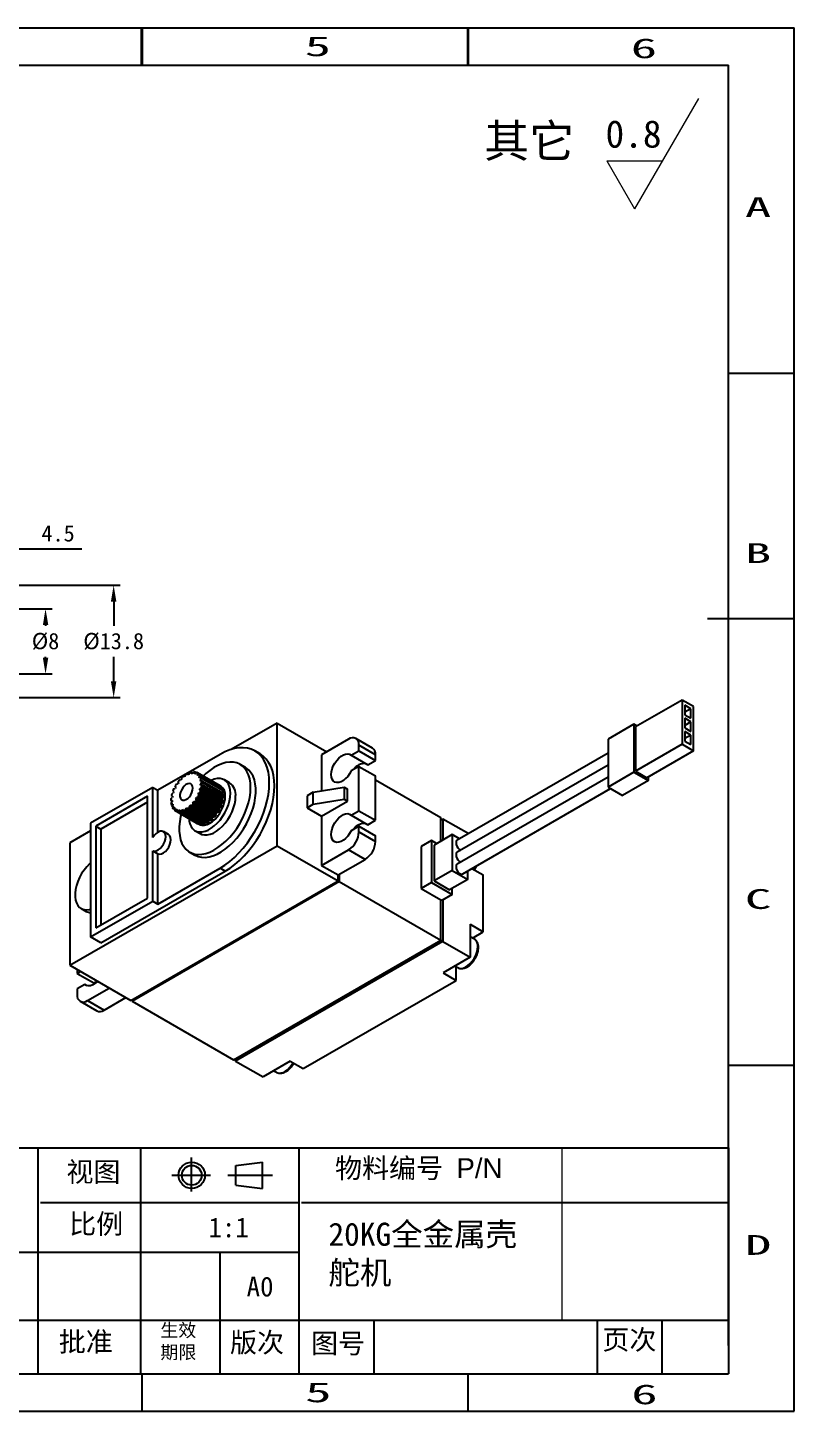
# Model space of a CAD drawing. Header units: millimetres. Extents: x 359 to 599, y 49 to 219.
# Drawn here: x 505.2 to 599.4, y 49.4 to 219.4 of the extents above; entities that cross this region are included whole.
import ezdxf
from ezdxf.enums import TextEntityAlignment as Align

# ---------------------------------------------------------------- set-up
doc = ezdxf.new("R2010")
doc.units = ezdxf.units.MM
doc.header["$PDSIZE"] = -1
doc.linetypes.add('ACAD_ISO04W100', pattern=[30.5, 24, -3, 0.5, -3])
doc.linetypes.add('CENTER', pattern=[10.16, 6.35, -1.27, 1.27, -1.27])
for name, color, linetype in [('中心线', 6, 'CENTER'), ('标注', 5, 'Continuous'), ('细实线', 5, 'Continuous')]:
    doc.layers.add(name, color=color, linetype=linetype)
doc.styles.add('style1', font='', dxfattribs={"height": 3.5})
doc.styles.get('style1').set_extended_font_data('FangSong_GB2312')
doc.dimstyles.new('副本 Standard', dxfattribs={"dimtxt": 2, "dimasz": 2, "dimexe": 0.8, "dimexo": 0.625, "dimgap": 0.9, "dimtad": 1, "dimtih": 1, "dimtoh": 1, "dimdsep": 46, "dimtxsty": 'Standard', "dimcen": 0.09, "dimclrd": 5, "dimclre": 5, "dimadec": 3, "dimazin": 2, "dimtfac": 1, "dimtdec": 4, "dimtofl": 0, "dimtmove": 0, "dimatfit": 3, "dimfxl": 0, "dimtolj": 1, "dimtzin": 0, "dimarcsym": 0})

# ---------------------------------------------------------------- blocks, each defined once
blk = doc.blocks.new('*D99')
at = {"layer": 'Defpoints', "color": 0}
for p in [(502.03, 155.35), (497.53, 147.99), (502.03, 146.94)]:
    blk.add_point(p, dxfattribs=at)
at = {"layer": '标注', "color": 5, "lineweight": -2}
for p, q in [((495.53, 155.35), (493.53, 155.35)), ((497.53, 148.62), (497.53, 156.15)), ((502.03, 147.56), (502.03, 156.15)), ((504.03, 155.35), (511.83, 155.35))]:
    blk.add_line(p, q, dxfattribs=at)
at = {"layer": '标注', "color": 5}
for points in [[(495.53, 155.69), (495.53, 155.02), (497.53, 155.35)], [(504.03, 155.69), (504.03, 155.02), (502.03, 155.35)]]:
    blk.add_solid(points, dxfattribs=at)
at = {"layer": '标注', "color": 0, "insert": (508.93, 157.25), "char_height": 2, "attachment_point": 5}
blk.add_mtext('\\A1;4.5', dxfattribs=at)
blk = doc.blocks.new('*D103')
at = {"layer": 'Defpoints', "color": 0}
for p in [(497.53, 147.99), (497.53, 139.99), (507.39, 139.99)]:
    blk.add_point(p, dxfattribs=at)
at = {"layer": '标注', "color": 5, "lineweight": -2}
for p, q in [((498.16, 147.99), (508.19, 147.99)), ((507.39, 145.99), (507.39, 145.89)), ((507.39, 141.99), (507.39, 142.09)), ((498.16, 139.99), (508.19, 139.99))]:
    blk.add_line(p, q, dxfattribs=at)
at = {"layer": '标注', "color": 5}
for points in [[(507.06, 145.99), (507.73, 145.99), (507.39, 147.99)], [(507.06, 141.99), (507.73, 141.99), (507.39, 139.99)]]:
    blk.add_solid(points, dxfattribs=at)
at = {"layer": '标注', "color": 0, "insert": (507.39, 143.99), "char_height": 2, "attachment_point": 5}
blk.add_mtext('\\A1;%%C8', dxfattribs=at)
blk = doc.blocks.new('*D104')
at = {"layer": 'Defpoints', "color": 0}
for p in [(496.53, 150.89), (496.53, 137.09), (515.76, 137.09)]:
    blk.add_point(p, dxfattribs=at)
at = {"layer": '标注', "color": 5, "lineweight": -2}
for p, q in [((497.16, 150.89), (516.56, 150.89)), ((515.76, 148.89), (515.76, 145.89)), ((515.76, 139.09), (515.76, 142.09)), ((497.16, 137.09), (516.56, 137.09))]:
    blk.add_line(p, q, dxfattribs=at)
at = {"layer": '标注', "color": 5}
for points in [[(515.42, 148.89), (516.09, 148.89), (515.76, 150.89)], [(515.42, 139.09), (516.09, 139.09), (515.76, 137.09)]]:
    blk.add_solid(points, dxfattribs=at)
at = {"layer": '标注', "color": 0, "insert": (515.76, 143.99), "char_height": 2, "attachment_point": 5}
blk.add_mtext('\\A1;%%C13.8', dxfattribs=at)

msp = doc.modelspace()

# ---------------------------------------------------------------- linework, layer by layer
at = {"color": 5, "linetype": 'Continuous'}
for p, q in [((359.006, 219.379), (599.379, 219.379)), ((519.192, 214.759), (519.192, 219.379)), ((519.254, 219.379), (519.254, 214.759)), ((559.255, 214.759), (559.255, 219.379)), ((559.317, 219.379), (559.317, 214.759)), ((599.379, 49.418), (599.379, 219.379)), ((599.379, 176.889), (591.285, 176.889)), ((599.379, 146.778), (588.704, 146.778)), ((599.379, 91.908), (591.285, 91.908)), ((479.254, 81.792), (514.046, 81.792)), ((506.448, 81.792), (506.448, 54.038)), ((514.046, 81.792), (591.285, 81.792)), ((519.074, 81.792), (519.074, 54.038)), ((538.498, 81.792), (538.498, 76.573)), ((538.498, 76.936), (538.498, 67.391)), ((506.791, 75.078), (538.498, 75.078)), ((538.84, 75.078), (591.285, 75.078)), ((479.254, 68.968), (538.498, 68.968)), ((528.786, 68.968), (528.786, 54.038)), ((538.498, 67.391), (538.498, 54.038)), ((479.254, 60.609), (591.285, 60.609)), ((547.702, 60.609), (547.702, 54.038)), ((575.148, 60.609), (575.148, 54.038)), ((583.082, 60.609), (583.082, 54.038)), ((519.254, 49.418), (519.254, 54.038)), ((559.317, 49.418), (559.317, 54.038)), ((359.006, 49.418), (599.379, 49.418))]:
    msp.add_line(p, q, dxfattribs=at)
at = {"color": 7, "linetype": 'Continuous'}
for p, q in [((364.934, 214.759), (591.285, 214.759)), ((591.285, 57.512), (591.285, 214.759)), ((591.285, 81.792), (591.285, 54.038)), ((591.285, 81.792), (591.285, 54.038)), ((530.782, 79.627), (534.034, 80.024)), ((530.782, 79.627), (534.034, 80.024)), ((534.034, 76.795), (534.034, 80.024)), ((530.782, 77.199), (530.782, 79.627)), ((530.782, 77.199), (534.034, 76.795)), ((364.934, 54.038), (591.285, 54.038))]:
    msp.add_line(p, q, dxfattribs=at)
at = {"color": 7, "linetype": 'Continuous', "lineweight": 25}
for p, q in [((585.599, 136.793), (579.872, 133.486)), ((585.599, 136.793), (585.599, 131.354)), ((586.999, 135.984), (585.599, 136.793)), ((586.681, 135.727), (585.924, 136.164)), ((585.924, 136.164), (585.924, 134.988)), ((586.999, 130.546), (586.999, 135.984)), ((586.681, 135.727), (585.924, 135.29)), ((585.924, 134.988), (586.681, 134.551)), ((586.681, 134.11), (585.924, 134.547)), ((585.924, 134.547), (585.924, 133.372)), ((586.681, 134.551), (586.681, 135.727)), ((535.833, 133.964), (530.21, 130.718)), ((535.833, 133.964), (541.943, 130.438)), ((535.833, 118.899), (535.833, 133.964)), ((579.681, 133.817), (576.499, 131.98)), ((580.063, 133.596), (579.681, 133.817)), ((579.681, 133.817), (579.681, 127.938)), ((579.872, 133.486), (579.872, 128.048)), ((586.681, 134.11), (585.924, 133.673)), ((585.924, 133.372), (586.681, 132.934)), ((586.681, 132.494), (585.924, 132.931)), ((585.924, 132.931), (585.924, 131.755)), ((586.681, 132.934), (586.681, 134.11)), ((544.615, 131.98), (541.306, 130.07)), ((547.552, 130.894), (545.515, 132.07)), ((545.888, 130.547), (545.888, 131.245)), ((547.925, 130.07), (545.888, 131.245)), ((576.499, 131.98), (576.499, 126.101)), ((585.599, 131.354), (579.872, 128.048)), ((585.599, 131.354), (586.999, 130.546)), ((586.681, 132.494), (585.924, 132.056)), ((585.924, 131.755), (586.681, 131.318)), ((586.681, 131.318), (586.681, 132.494)), ((528.833, 130.107), (521.196, 125.698)), ((533.744, 130.163), (533.107, 130.53)), ((541.306, 130.07), (541.306, 125.639)), ((544.942, 130.001), (545.888, 130.547)), ((544.942, 130.001), (546.978, 128.825)), ((545.888, 130.547), (547.925, 129.372)), ((546.978, 128.825), (547.925, 129.372)), ((547.925, 129.372), (547.925, 130.07)), ((576.499, 130.261), (557.96, 119.559)), ((586.999, 130.546), (581.272, 127.24)), ((524.543, 127.438), (524.62, 127.672)), ((524.948, 127.659), (524.773, 127.76)), ((524.773, 127.76), (524.849, 127.615)), ((524.982, 127.672), (525.097, 127.9)), ((525.442, 127.827), (525.245, 127.942)), ((525.245, 127.942), (525.278, 127.755)), ((525.402, 127.77), (525.548, 127.978)), ((525.682, 127.97), (525.67, 127.755)), ((525.895, 127.848), (525.682, 127.97)), ((525.778, 127.726), (525.946, 127.901)), ((526.058, 127.845), (526.001, 127.613)), ((526.102, 127.555), (526.001, 127.613)), ((528.91, 126.199), (526.046, 127.852)), ((528.731, 126.302), (526.058, 127.845)), ((526.086, 127.544), (526.266, 127.674)), ((526.348, 127.573), (526.25, 127.34)), ((528.939, 126.131), (526.266, 127.674)), ((529.021, 126.03), (526.348, 127.573)), ((531.938, 128.504), (531.301, 128.871)), ((545.888, 128.637), (544.942, 128.09)), ((545.404, 128.439), (545.475, 128.398)), ((545.888, 123.198), (545.888, 128.637)), ((545.888, 128.637), (547.925, 127.461)), ((576.499, 128.791), (557.96, 118.089)), ((579.681, 127.938), (576.499, 126.101)), ((579.681, 127.938), (581.463, 126.909)), ((579.872, 128.048), (581.272, 127.24)), ((520.56, 126.066), (512.923, 121.657)), ((520.56, 119.906), (520.56, 126.066)), ((520.56, 126.066), (521.196, 125.698)), ((523.126, 125.862), (523.306, 125.939)), ((523.391, 126.107), (523.335, 126.273)), ((523.446, 126.458), (523.614, 126.477)), ((523.722, 126.631), (523.71, 126.832)), ((523.844, 126.994), (523.99, 126.955)), ((524.115, 127.084), (524.148, 127.309)), ((524.432, 127.359), (524.296, 127.438)), ((524.296, 127.438), (524.411, 127.342)), ((526.38, 127.265), (526.25, 127.34)), ((526.307, 127.233), (526.487, 127.312)), ((526.556, 126.087), (526.38, 125.935)), ((529.053, 124.392), (526.38, 125.935)), ((526.534, 127.171), (526.401, 126.952)), ((529.074, 125.409), (526.401, 126.952)), ((526.427, 126.815), (526.595, 126.836)), ((526.437, 126.315), (526.584, 126.277)), ((526.605, 126.666), (526.446, 126.474)), ((529.119, 124.931), (526.446, 126.474)), ((529.16, 125.769), (526.487, 127.312)), ((529.207, 125.628), (526.534, 127.171)), ((529.229, 124.544), (526.556, 126.087)), ((529.257, 124.734), (526.584, 126.277)), ((529.268, 125.293), (526.595, 126.836)), ((529.278, 125.123), (526.605, 126.666)), ((528.731, 126.302), (528.72, 126.258)), ((529.021, 126.03), (528.96, 125.884)), ((529.996, 126.611), (529.36, 126.978)), ((540.283, 125.474), (544.07, 126.085)), ((544.07, 126.085), (544.07, 124.616)), ((544.07, 126.085), (544.488, 125.844)), ((544.488, 124.374), (544.488, 125.844)), ((547.925, 122.023), (547.925, 127.461)), ((547.925, 126.984), (555.943, 122.355)), ((576.499, 127.321), (557.96, 116.619)), ((558.635, 115.45), (576.792, 125.932)), ((576.499, 126.101), (578.281, 125.072)), ((581.463, 126.909), (578.281, 125.072)), ((581.463, 126.909), (581.463, 127.35)), ((519.923, 124.963), (513.559, 121.289)), ((519.923, 124.229), (514.196, 120.922)), ((519.923, 112.47), (519.923, 124.963)), ((521.196, 120.554), (521.196, 125.698)), ((522.95, 124.368), (522.788, 124.462)), ((522.947, 124.454), (522.788, 124.462)), ((522.797, 124.643), (522.966, 124.817)), ((522.808, 124.097), (522.955, 124.304)), ((522.989, 124.974), (522.858, 125.049)), ((522.991, 124.983), (522.858, 125.049)), ((522.906, 125.244), (523.085, 125.373)), ((523.142, 125.546), (523.045, 125.666)), ((525.48, 124.159), (525.469, 123.944)), ((528.153, 122.616), (525.48, 124.159)), ((525.756, 124.291), (525.597, 124.301)), ((528.27, 122.758), (525.597, 124.301)), ((528.429, 122.748), (525.756, 124.291)), ((525.845, 124.651), (525.879, 124.466)), ((528.517, 123.108), (525.845, 124.651)), ((528.552, 122.923), (525.879, 124.466)), ((526.117, 124.862), (525.942, 124.813)), ((528.615, 123.27), (525.942, 124.813)), ((528.79, 123.319), (526.117, 124.862)), ((526.137, 125.198), (526.215, 125.054)), ((528.81, 123.655), (526.137, 125.198)), ((526.39, 125.473), (526.209, 125.37)), ((528.882, 123.827), (526.209, 125.37)), ((528.888, 123.511), (526.215, 125.054)), ((526.339, 125.764), (526.455, 125.67)), ((529.012, 124.221), (526.339, 125.764)), ((529.063, 123.93), (526.39, 125.473)), ((529.128, 124.127), (526.455, 125.67)), ((529.012, 124.221), (529.128, 124.127)), ((529.229, 124.544), (529.053, 124.392)), ((529.207, 125.628), (529.074, 125.409)), ((529.278, 125.123), (529.119, 124.931)), ((540.283, 125.474), (539.524, 125.036)), ((539.524, 125.036), (539.524, 123.566)), ((540.283, 124.004), (540.283, 125.474)), ((540.283, 124.004), (544.07, 124.616)), ((541.306, 122.537), (544.488, 124.374)), ((544.07, 124.616), (544.488, 124.374)), ((523.012, 123.991), (522.837, 123.94)), ((523.033, 123.827), (522.837, 123.94)), ((522.938, 123.64), (523.054, 123.868)), ((523.184, 123.623), (523.003, 123.518)), ((523.21, 123.398), (523.003, 123.518)), ((523.178, 123.301), (523.256, 123.534)), ((523.45, 123.375), (523.275, 123.221)), ((525.948, 121.678), (523.275, 123.221)), ((523.547, 123.319), (523.45, 123.375)), ((523.513, 123.1), (523.548, 123.325)), ((526.186, 121.557), (523.513, 123.1)), ((523.795, 123.261), (523.637, 123.068)), ((526.31, 121.525), (523.637, 123.068)), ((523.916, 123.191), (523.795, 123.261)), ((523.923, 123.051), (523.912, 123.254)), ((526.596, 121.508), (523.923, 123.051)), ((524.196, 123.288), (524.065, 123.068)), ((526.738, 121.525), (524.065, 123.068)), ((524.372, 123.187), (524.196, 123.288)), ((524.381, 123.157), (524.326, 123.325)), ((527.054, 121.614), (524.381, 123.157)), ((524.629, 123.455), (524.533, 123.223)), ((527.206, 121.68), (524.533, 123.223)), ((527.302, 121.912), (524.629, 123.455)), ((524.86, 123.411), (524.763, 123.533)), ((527.532, 121.868), (524.86, 123.411)), ((525.066, 123.752), (525.011, 123.521)), ((527.684, 121.978), (525.011, 123.521)), ((527.739, 122.209), (525.066, 123.752)), ((525.327, 123.797), (525.196, 123.865)), ((527.869, 122.322), (525.196, 123.865)), ((528, 122.254), (525.327, 123.797)), ((528.142, 122.401), (525.469, 123.944)), ((528.153, 122.616), (528.142, 122.401)), ((528.429, 122.748), (528.27, 122.758)), ((528.517, 123.108), (528.552, 122.923)), ((528.79, 123.319), (528.615, 123.27)), ((528.81, 123.655), (528.888, 123.511)), ((529.063, 123.93), (528.882, 123.827)), ((539.524, 123.566), (540.283, 124.004)), ((539.524, 123.566), (541.306, 122.537)), ((541.306, 122.537), (541.306, 116.475)), ((544.942, 122.652), (545.888, 123.198)), ((544.942, 122.652), (546.978, 121.476)), ((545.888, 123.198), (547.925, 122.023)), ((512.923, 120.739), (510.377, 119.269)), ((512.923, 121.657), (512.923, 107.694)), ((513.559, 121.289), (513.559, 108.796)), ((513.559, 121.289), (514.196, 120.922)), ((514.196, 120.922), (514.196, 109.164)), ((525.76, 120.742), (526.397, 120.375)), ((525.959, 121.688), (525.948, 121.678)), ((526.019, 121.632), (526.21, 121.522)), ((526.392, 121.626), (526.31, 121.525)), ((526.859, 121.727), (526.738, 121.525)), ((527.302, 121.912), (527.206, 121.68)), ((527.739, 122.209), (527.684, 121.978)), ((528, 122.254), (527.869, 122.322)), ((545.888, 121.288), (544.942, 120.741)), ((545.888, 120.59), (545.888, 121.288)), ((545.888, 121.288), (547.925, 120.112)), ((546.978, 121.476), (547.925, 122.023)), ((555.943, 119.452), (555.943, 122.355)), ((555.943, 122.061), (556.198, 122.208)), ((555.943, 122.061), (556.198, 122.208)), ((556.198, 122.208), (556.198, 119.599)), ((556.198, 122.208), (559.374, 120.375)), ((510.377, 119.269), (510.377, 104.204)), ((522.507, 120.253), (521.871, 120.621)), ((545.888, 120.59), (547.925, 119.414)), ((547.925, 119.414), (547.925, 120.112)), ((554.798, 119.525), (553.525, 118.791)), ((555.434, 119.158), (554.798, 119.525)), ((554.798, 119.525), (554.798, 114.381)), ((557.343, 120.26), (555.116, 118.974)), ((555.116, 118.974), (555.116, 114.565)), ((557.343, 120.26), (557.343, 115.851)), ((558.259, 119.731), (557.343, 120.26)), ((510.377, 104.204), (535.833, 118.899)), ((520.56, 112.103), (520.56, 118.263)), ((520.56, 118.263), (521.196, 117.895)), ((521.196, 111.735), (521.196, 117.895)), ((525.092, 118.115), (525.728, 117.747)), ((535.833, 118.899), (543.343, 114.564)), ((541.306, 116.475), (544.615, 118.385)), ((546.652, 117.209), (544.615, 118.385)), ((553.525, 118.791), (553.525, 113.646)), ((514.196, 106.959), (529.469, 115.777)), ((521.196, 111.735), (528.833, 116.144)), ((529.469, 115.777), (528.833, 116.144)), ((541.306, 116.475), (543.343, 115.299)), ((543.343, 115.299), (546.652, 117.209)), ((557.343, 115.851), (555.116, 114.565)), ((557.343, 115.851), (559.253, 114.749)), ((559.253, 114.749), (559.253, 115.806)), ((559.769, 116.105), (561.162, 115.301)), ((517.887, 99.869), (543.343, 114.564)), ((543.47, 114.491), (518.014, 99.795)), ((543.343, 114.564), (543.343, 115.299)), ((543.343, 114.564), (543.47, 114.491)), ((543.47, 115.373), (543.47, 114.491)), ((543.47, 114.491), (555.943, 107.29)), ((554.798, 114.381), (553.525, 113.646)), ((554.798, 114.381), (557.343, 112.912)), ((555.116, 114.565), (557.025, 113.463)), ((559.253, 114.749), (557.025, 113.463)), ((561.162, 108.319), (561.162, 115.301)), ((513.559, 108.796), (519.923, 112.47)), ((553.525, 113.646), (555.943, 112.25)), ((555.943, 107.29), (555.943, 112.25)), ((555.943, 112.25), (556.071, 112.177)), ((557.343, 112.912), (556.071, 112.177)), ((556.198, 112.25), (556.198, 107.143)), ((557.343, 112.912), (557.343, 113.647)), ((511.759, 111.19), (512.396, 110.823)), ((512.923, 107.694), (520.56, 112.103)), ((520.56, 112.103), (521.196, 111.735)), ((559.571, 109.238), (561.162, 108.319)), ((559.571, 109.238), (559.571, 105.196)), ((514.196, 106.959), (512.923, 107.694)), ((530.487, 92.595), (555.943, 107.29)), ((556.198, 107.143), (530.742, 92.448)), ((555.943, 107.29), (556.198, 107.143)), ((556.198, 107.143), (559.571, 105.196)), ((560.074, 107.428), (559.571, 107.718)), ((559.846, 107.559), (561.162, 108.319)), ((510.377, 104.204), (517.887, 99.869)), ((511.268, 103.69), (511.268, 103.213)), ((559.571, 105.196), (556.23, 103.267)), ((557.705, 104.119), (558.049, 103.92)), ((557.821, 102.349), (557.821, 104.052)), ((511.268, 103.213), (511.681, 103.451)), ((511.268, 103.213), (513.305, 102.037)), ((513.305, 102.037), (513.718, 102.276)), ((539.047, 91.511), (557.821, 102.349)), ((556.23, 103.267), (557.821, 102.349)), ((512.215, 101.849), (511.268, 101.302)), ((511.268, 101.302), (511.268, 100.604)), ((512.215, 101.849), (512.478, 101.697)), ((512.541, 99.869), (515.214, 101.412)), ((511.641, 99.78), (513.678, 98.604)), ((512.541, 99.869), (514.578, 98.693)), ((514.578, 98.693), (517.25, 100.236)), ((518.014, 99.942), (518.014, 99.795)), ((518.014, 99.795), (530.487, 92.595)), ((530.742, 92.448), (530.742, 92.742)), ((530.742, 92.448), (534.115, 90.501)), ((537.456, 92.429), (534.115, 90.501)), ((537.456, 92.429), (539.047, 91.511)), ((535.431, 91.26), (535.775, 91.062))]:
    msp.add_line(p, q, dxfattribs=at)
at = {"color": 5, "lineweight": 13}
msp.add_line((570.871, 60.609), (570.871, 81.792), dxfattribs=at)
at = {"color": 7, "linetype": 'Continuous', "lineweight": 25, "flags": 128}
for points in [[(528.833, 116.144), (529.425, 116.52), (530.012, 116.959), (530.588, 117.458), (531.146, 118.011), (531.683, 118.614), (532.192, 119.26), (532.668, 119.943), (533.108, 120.657), (533.506, 121.394), (533.86, 122.149), (534.165, 122.912), (534.418, 123.678), (534.618, 124.439), (534.762, 125.186), (534.849, 125.914), (534.879, 126.616), (534.849, 127.283), (534.762, 127.91), (534.618, 128.492), (534.418, 129.022), (534.165, 129.494), (533.86, 129.906), (533.506, 130.252), (533.108, 130.53), (532.668, 130.736), (532.192, 130.869), (531.683, 130.928), (531.146, 130.911), (530.588, 130.819), (530.012, 130.654), (529.425, 130.415), (528.833, 130.107)], [(529.469, 115.777), (530.062, 116.152), (530.649, 116.592), (531.224, 117.09), (531.783, 117.644), (532.319, 118.246), (532.828, 118.892), (533.305, 119.575), (533.744, 120.289), (534.143, 121.027), (534.496, 121.781), (534.801, 122.545), (535.055, 123.311), (535.255, 124.071), (535.399, 124.819), (535.486, 125.547), (535.515, 126.248), (535.486, 126.916), (535.399, 127.543), (535.255, 128.124), (535.055, 128.654), (534.801, 129.127), (534.496, 129.539), (534.143, 129.885), (533.744, 130.163), (533.744, 130.163)], [(544.942, 128.09), (544.748, 127.739), (544.515, 127.417), (544.254, 127.138), (543.976, 126.914), (543.692, 126.755), (543.415, 126.667), (543.157, 126.654), (542.929, 126.717), (542.741, 126.853), (542.6, 127.056), (542.513, 127.318), (542.483, 127.626), (542.513, 127.969), (542.6, 128.331), (542.741, 128.697), (542.929, 129.05), (543.157, 129.377), (543.415, 129.662), (543.692, 129.893), (543.976, 130.061), (544.254, 130.159), (544.515, 130.181), (544.748, 130.128), (544.942, 130.001)], [(525.728, 117.747), (525.772, 117.722), (526.151, 117.562), (526.565, 117.474), (527.009, 117.46), (527.476, 117.52), (527.961, 117.652), (528.457, 117.856), (528.958, 118.129), (529.458, 118.467), (529.949, 118.866), (530.426, 119.32), (530.882, 119.824), (531.311, 120.371), (531.708, 120.953), (532.068, 121.564), (532.385, 122.196), (532.656, 122.839), (532.878, 123.487), (533.046, 124.129), (533.16, 124.759), (533.217, 125.367), (533.217, 125.946), (533.16, 126.488), (533.046, 126.986), (532.878, 127.434), (532.656, 127.826), (532.385, 128.157), (532.068, 128.422), (531.938, 128.504)], [(532.588, 126.028), (532.559, 126.589), (532.473, 127.11), (532.332, 127.584), (532.137, 128.005), (531.89, 128.367), (531.596, 128.665), (531.257, 128.896), (530.878, 129.056), (530.464, 129.144), (530.021, 129.158), (529.553, 129.099), (529.068, 128.966), (528.572, 128.762), (528.071, 128.489), (527.571, 128.151), (527.08, 127.752), (526.75, 127.445)], [(524.055, 122.787), (523.983, 122.489), (523.87, 121.86), (523.812, 121.251), (523.812, 120.672), (523.87, 120.13), (523.983, 119.632), (524.152, 119.184), (524.373, 118.792), (524.644, 118.461), (524.961, 118.196), (525.321, 118.001), (525.718, 117.876), (526.147, 117.825), (526.603, 117.848), (527.08, 117.944), (527.571, 118.113), (528.071, 118.352), (528.572, 118.658), (529.068, 119.026), (529.553, 119.454), (530.021, 119.933), (530.464, 120.46), (530.878, 121.025), (531.257, 121.623), (531.596, 122.245), (531.89, 122.884), (532.137, 123.53), (532.332, 124.176), (532.473, 124.813), (532.559, 125.433), (532.588, 126.028), (532.588, 126.028)], [(525.492, 125.973), (525.462, 126.203), (525.376, 126.383), (525.239, 126.498), (525.062, 126.54), (524.858, 126.506), (524.642, 126.399), (524.43, 126.225), (524.237, 125.999), (524.079, 125.737), (523.967, 125.458), (523.908, 125.184), (523.908, 124.933), (523.967, 124.726), (524.079, 124.577), (524.237, 124.498), (524.43, 124.494), (524.642, 124.566), (524.858, 124.707), (525.062, 124.909), (525.239, 125.155), (525.376, 125.428), (525.462, 125.708), (525.492, 125.973)], [(530.106, 125.33), (530.077, 125.751), (529.992, 126.131), (529.853, 126.46), (529.663, 126.73), (529.426, 126.937), (529.147, 127.075), (528.833, 127.141), (528.49, 127.133), (528.126, 127.053), (527.75, 126.901), (527.719, 126.886)], [(525.018, 122.231), (525.043, 121.969), (525.128, 121.589), (525.266, 121.261), (525.457, 120.99), (525.694, 120.784), (525.973, 120.646), (526.287, 120.58), (526.63, 120.587), (526.994, 120.667), (527.37, 120.819), (527.75, 121.039), (528.126, 121.321), (528.49, 121.661), (528.833, 122.049), (529.147, 122.478), (529.426, 122.938), (529.663, 123.418), (529.853, 123.909), (529.992, 124.398), (530.077, 124.875), (530.106, 125.33)], [(526.21, 121.522), (526.333, 121.463), (526.605, 121.4), (526.907, 121.412), (527.228, 121.498), (527.56, 121.656), (527.892, 121.88), (528.213, 122.165), (528.515, 122.502), (528.787, 122.88), (529.023, 123.287), (529.213, 123.712), (529.354, 124.142), (529.44, 124.563), (529.469, 124.962)], [(526.397, 120.375), (526.609, 120.278), (526.924, 120.212), (527.266, 120.22), (527.63, 120.3), (528.006, 120.452), (528.387, 120.671), (528.763, 120.954), (529.126, 121.293), (529.469, 121.682), (529.784, 122.111), (530.062, 122.571), (530.3, 123.051), (530.49, 123.541), (530.629, 124.031), (530.714, 124.508), (530.742, 124.962)], [(544.942, 120.741), (544.748, 120.39), (544.515, 120.068), (544.254, 119.789), (543.976, 119.566), (543.692, 119.406), (543.415, 119.318), (543.157, 119.305), (542.929, 119.368), (542.741, 119.504), (542.6, 119.707), (542.513, 119.969), (542.483, 120.278), (542.513, 120.62), (542.6, 120.982), (542.741, 121.348), (542.929, 121.702), (543.157, 122.028), (543.415, 122.313), (543.692, 122.544), (543.976, 122.713), (544.254, 122.81), (544.515, 122.832), (544.748, 122.779), (544.942, 122.652)], [(520.56, 118.263), (520.76, 118.219), (520.989, 118.256), (521.231, 118.37), (521.471, 118.555), (521.694, 118.798), (521.883, 119.084), (522.029, 119.393), (522.12, 119.706), (522.151, 120.003), (522.12, 120.263), (522.029, 120.471), (521.883, 120.613), (521.694, 120.68), (521.471, 120.666), (521.231, 120.574), (520.989, 120.408), (520.76, 120.181), (520.56, 119.906)], [(521.196, 117.895), (521.397, 117.852), (521.626, 117.889), (521.868, 118.003), (522.108, 118.188), (522.33, 118.431), (522.52, 118.716), (522.665, 119.025), (522.756, 119.339), (522.787, 119.635), (522.756, 119.896), (522.665, 120.104), (522.52, 120.246), (522.507, 120.253)], [(557.96, 119.559), (557.932, 119.54), (557.849, 119.422), (557.821, 119.25), (557.849, 119.045), (557.932, 118.831), (558.059, 118.635), (558.215, 118.479), (558.381, 118.384), (558.44, 118.366)], [(557.96, 118.089), (557.932, 118.07), (557.849, 117.952), (557.821, 117.78), (557.849, 117.575), (557.932, 117.361), (558.059, 117.165), (558.215, 117.009), (558.381, 116.914), (558.44, 116.896)], [(512.923, 116.787), (512.809, 116.684), (512.455, 116.319), (512.125, 115.909), (511.828, 115.463), (511.569, 114.992), (511.355, 114.505), (511.19, 114.014), (511.078, 113.53), (511.021, 113.062), (511.021, 112.623), (511.078, 112.221), (511.19, 111.866), (511.355, 111.566), (511.569, 111.326), (511.828, 111.154), (512.125, 111.052), (512.455, 111.022), (512.809, 111.066), (512.923, 111.095)], [(557.96, 116.619), (557.932, 116.6), (557.849, 116.482), (557.821, 116.31), (557.849, 116.105), (557.932, 115.891), (558.059, 115.695), (558.215, 115.54), (558.381, 115.444), (558.537, 115.42), (558.635, 115.45)], [(513.789, 102.235), (513.741, 102.188), (513.464, 101.956), (513.181, 101.788), (512.902, 101.691), (512.641, 101.668), (512.409, 101.722), (512.215, 101.849)]]:
    msp.add_lwpolyline(points, dxfattribs=at)
at = {"color": 8, "linetype": 'Continuous', "lineweight": 25, "flags": 128}
for points in [[(559.991, 115.976), (560.148, 116.247), (560.201, 116.354)], [(558.049, 103.92), (558.185, 103.86), (558.431, 103.825), (558.703, 103.866), (558.989, 103.981), (559.278, 104.165), (559.559, 104.41), (559.819, 104.708), (560.048, 105.045), (560.237, 105.408), (560.377, 105.781), (560.464, 106.151), (560.493, 106.5)], [(535.775, 91.062), (535.801, 91.047), (536.03, 90.975), (536.29, 90.978), (536.571, 91.056), (536.86, 91.206), (537.147, 91.422), (537.418, 91.695), (537.664, 92.014), (537.8, 92.231)]]:
    msp.add_lwpolyline(points, dxfattribs=at)
at = {"color": 7, "linetype": 'Continuous'}
for radius in [1.619, 1.214]:
    msp.add_circle((525.355, 78.413), radius, dxfattribs=at)
at = {"color": 7, "linetype": 'Continuous', "lineweight": 25}
for centre, radius, start, end in [((545.112, 131.371), 0.786, 350.78596, 129.20329), ((547.043, 130.167), 0.887, 353.70115, 54.98667), ((525.968, 125.514), 2.545, 118.01152, 121.98311), ((525.672, 125.889), 1.912, 111.16612, 115.50531), ((525.625, 126.302), 1.684, 103.06882, 108.30013), ((525.488, 126.528), 1.245, 93.95959, 99.73552), ((525.551, 126.86), 1.119, 83.27103, 90.14165), ((525.5, 126.884), 0.887, 71.7142, 78.95532), ((525.594, 127.069), 0.904, 59.14905, 67.07118), ((525.508, 126.924), 0.848, 46.96571, 54.42807), ((525.504, 126.978), 1.032, 35.20771, 42.45629), ((546.562, 127.421), 1.563, 84.36755, 147.26557), ((527.195, 124.049), 4.454, 155.98673, 158.72099), ((527.137, 124.103), 4.248, 151.84999, 154.39803), ((527.391, 123.958), 4.67, 147.63582, 150.28515), ((527.083, 124.143), 4.181, 143.48735, 146.06243), ((527.105, 124.168), 4.316, 139.08115, 141.87372), ((526.66, 124.499), 3.627, 134.55585, 137.38664), ((526.535, 124.726), 3.517, 129.54601, 132.74665), ((526.106, 125.138), 2.781, 124.18349, 127.56302), ((525.287, 126.758), 1.125, 24.96167, 31.13998), ((523.023, 126.657), 3.434, 344.92478, 347.86114), ((524.723, 126.575), 1.72, 8.02079, 12.67657), ((523.89, 126.529), 2.556, 355.1888, 358.76393), ((525.08, 126.761), 1.511, 15.75797, 21.38072), ((523.329, 126.671), 3.279, 349.74684, 353.10063), ((524.295, 126.621), 2.31, 1.10144, 5.33778), ((528.253, 125.506), 0.928, 42.3594, 59.03439), ((528.156, 125.113), 1.322, 353.46674, 55.22108), ((528.013, 125.325), 1.229, 21.1414, 34.96024), ((528.971, 125.154), 1.781, 353.81962, 54.8682), ((525.575, 124.406), 2.788, 175.10795, 178.84478), ((524.667, 124.356), 1.876, 187.91551, 192.78185), ((526.521, 124.266), 3.746, 164.85837, 167.92754), ((525.064, 124.498), 2.118, 181.19309, 185.24612), ((525.95, 124.452), 3.006, 169.8194, 173.02807), ((526.725, 124.269), 3.803, 160.37126, 163.114), ((522.488, 126.747), 3.956, 319.14157, 321.8133), ((522.093, 127.008), 4.561, 323.42912, 326.12066), ((522.226, 126.939), 4.281, 327.69314, 330.22783), ((522.034, 127.052), 4.634, 331.79237, 334.45565), ((522.405, 126.856), 4.083, 336.04588, 338.66183), ((522.483, 126.871), 4.149, 340.30924, 343.17602), ((525.696, 125.114), 3.434, 344.92478, 347.86114), ((526.6, 124.984), 2.519, 356.19163, 358.77871), ((525.547, 125.215), 3.742, 343.10611, 349.67981), ((527.4, 125.125), 1.876, 5.13833, 15.55904), ((526.492, 125.075), 2.786, 352.97454, 0.97819), ((524.052, 124.155), 1.228, 204.82202, 211.27963), ((524.344, 124.37), 1.385, 195.87959, 201.2591), ((523.811, 123.975), 0.925, 226.79712, 234.59666), ((523.955, 124.171), 0.946, 215.36442, 222.29958), ((523.873, 124.087), 0.828, 239.32028, 246.89995), ((523.819, 124.018), 0.968, 251.55059, 259.11892), ((523.913, 124.279), 1.025, 263.41959, 269.99309), ((523.832, 124.406), 1.358, 273.82901, 279.8661), ((523.845, 124.791), 1.543, 283.18198, 288.18696), ((523.632, 125.103), 2.085, 291.068, 295.60343), ((523.531, 125.513), 2.333, 298.09745, 301.89718), ((523.158, 125.923), 3.034, 304.10707, 307.63945), ((523.01, 126.236), 3.224, 309.61526, 312.6774), ((522.554, 126.62), 3.957, 314.49183, 317.45066), ((524.965, 125.314), 4.311, 317.48685, 323.46802), ((525.161, 125.204), 3.956, 319.14157, 321.8133), ((524.899, 125.396), 4.281, 327.69314, 330.22783), ((524.679, 125.523), 4.665, 326.12334, 331.79763), ((525.078, 125.313), 4.083, 336.04588, 338.66183), ((524.874, 125.432), 4.449, 334.42574, 340.28198), ((526.472, 122.417), 0.907, 234.64243, 251.5778), ((526.517, 122.626), 1.121, 259.35685, 274.05582), ((526.443, 123.183), 1.684, 280.08399, 291.28496), ((526.101, 123.97), 2.543, 295.74418, 304.25044), ((526.23, 123.922), 2.277, 298.07329, 300.3256), ((525.534, 124.757), 3.514, 307.71867, 314.57399), ((525.683, 124.693), 3.224, 309.61526, 312.6774), ((546.562, 120.073), 1.563, 84.36755, 147.26557), ((543.125, 120.715), 2.766, 302.60548, 357.39452), ((545.161, 119.54), 2.766, 302.60548, 357.39452), ((513.025, 111.925), 1.269, 240.29089, 265.39625), ((512.044, 100.478), 0.786, 170.78596, 309.20329), ((514.05, 99.429), 0.905, 245.69288, 305.61758)]:
    msp.add_arc(centre, radius, start, end, dxfattribs=at)
at = {"color": 8, "linetype": 'Continuous', "lineweight": 25}
msp.add_arc((559.485, 106.603), 1.013, 354.20154, 54.48628, dxfattribs=at)
at = {"color": 7, "linetype": 'Continuous', "lineweight": 25}
for points, knots in [([(560.087, 115.921), (560.102, 115.942), (560.189, 116.067), (560.284, 116.246), (560.344, 116.404), (560.359, 116.445)], [0, 0, 0, 0, 0.1311568, 0.7719492, 1, 1, 1, 1]), ([(560.573, 106.39), (560.571, 106.449), (560.566, 106.617), (560.515, 106.865), (560.404, 107.111), (560.26, 107.303), (560.133, 107.384), (560.074, 107.421)], [0, 0, 0, 0, 0.1319461, 0.3807432, 0.6024792, 0.8153875, 1, 1, 1, 1]), ([(558.068, 103.92), (558.099, 103.9), (558.201, 103.836), (558.406, 103.798), (558.666, 103.803), (558.938, 103.874), (559.217, 104.009), (559.494, 104.204), (559.757, 104.453), (559.995, 104.744), (560.201, 105.067), (560.369, 105.412), (560.49, 105.765), (560.561, 106.096), (560.569, 106.299), (560.573, 106.39)], [0, 0, 0, 0, 0.0338653, 0.1091594, 0.1848115, 0.2633008, 0.3450326, 0.4286529, 0.5125727, 0.5962359, 0.679701, 0.7631814, 0.8468859, 0.9310632, 1, 1, 1, 1]), ([(535.776, 91.068), (535.789, 91.059), (535.868, 90.999), (536.049, 90.952), (536.304, 90.934), (536.573, 90.985), (536.851, 91.099), (537.129, 91.275), (537.399, 91.506), (537.643, 91.786), (537.812, 92.014), (537.883, 92.151), (537.896, 92.175)], [0, 0, 0, 0, 0.02172662, 0.13353354, 0.24477402, 0.35927555, 0.47874647, 0.60182197, 0.72603391, 0.84995208, 0.97350888, 1, 1, 1, 1])]:
    msp.add_open_spline(points, degree=3, knots=knots, dxfattribs=at)
at = {"layer": '中心线', "color": 6, "linetype": 'ACAD_ISO04W100'}
for p, q in [((525.301, 80.601), (525.301, 76.414)), ((522.902, 78.413), (527.675, 78.413)), ((522.902, 78.413), (527.675, 78.413)), ((529.784, 78.413), (535.266, 78.413))]:
    msp.add_line(p, q, dxfattribs=at)
at = {"layer": '标注', "color": 5, "lineweight": 13}
for p, q in [((587.593, 210.685), (579.757, 197.112)), ((576.354, 203.005), (583.167, 203.019)), ((576.354, 203.005), (579.757, 197.112))]:
    msp.add_line(p, q, dxfattribs=at)

# ---------------------------------------------------------------- texts
at = {"color": 5, "linetype": 'Continuous', "width": 1.99836}
for s, p, p2 in [('5', (539.223, 215.876), (542.461, 215.876)), ('6', (579.286, 215.631), (582.523, 215.631)), ('A', (593.309, 196.11), (596.546, 196.11)), ('B', (593.309, 153.62), (596.546, 153.62)), ('C', (593.309, 111.13), (596.546, 111.13)), ('D', (593.309, 68.64), (596.546, 68.64)), ('5', (539.286, 50.535), (542.523, 50.535)), ('6', (579.348, 50.29), (582.585, 50.29))]:
    msp.add_text(s, height=2.43, dxfattribs=at).set_placement(p, p2, align=Align.FIT)
at = {"insert": (561.287, 207.493), "char_height": 4.05, "width": 21.1725, "attachment_point": 1}
msp.add_mtext('{\\fSimSun|b0|i0|c134|p2;其它}', dxfattribs=at)
at = {"color": 0, "lineweight": 13, "attachment_point": 1, "style": 'style1'}
for s, insert, char_height, width in [('{\\fSimSun|b0|i0|c134|p2;视图}', (509.959, 80.053), 2.43, 12.97507), ('{\\fSimSun|b0|i0|c134|p54;物料编号 \\fArial Unicode MS|b0|i0|c0|p34;P/N}', (542.958, 80.506), 2.43, 22.47382), ('比例', (510.298, 73.663), 2.43, 12.97507), ('{\\fSimSun|b0|i0|c134|p2;\\H1.2x;批准}', (509.019, 59.183), 2.025, 12.97507), ('{\\fSimSun|b0|i0|c134|p2;\\H0.8x;生效\\P期限}', (521.492, 60.193), 2.025, 12.97507), ('{\\fSimSun|b0|i0|c134|p2;\\H1.2x; 页次}', (574.151, 59.436), 2.025, 12.97507), ('{\\H1.2x;版次}', (530.053, 59.096), 2.025, 12.97507), ('{\\fSimSun|b0|i0|c134|p2;图号}', (540.014, 58.977), 2.43, 12.97507)]:
    msp.add_mtext(s, dxfattribs=dict(at, insert=insert, char_height=char_height, width=width))
at = {"layer": '标注', "color": 0, "lineweight": 13, "attachment_point": 1}
for s, insert, char_height, width in [('{\\H1.25x;0.8}', (576.183, 208.015), 2.7, 20.9027), ('{\\fSimSun|b0|i0|c134|p2;1:1}', (527.404, 73.219), 2.43, 14.91289), ('{\\fSimSun|b0|i0|c134|p2;A0}', (532.092, 65.954), 2.43, 10.7352)]:
    msp.add_mtext(s, dxfattribs=dict(at, insert=insert, char_height=char_height, width=width))
at = {"layer": '细实线', "color": 3, "lineweight": 13, "insert": (542.141, 77.315), "char_height": 2.835, "width": 32.03133, "attachment_point": 1}
msp.add_mtext('{\\C0;\\P\\fSimSun|b0|i0|c134|p2;20KG全金属壳\\P舵机}', dxfattribs=at)

# ---------------------------------------------------------------- dimensions: what is measured, and where the dimension line sits
at = {"layer": '标注', "color": 0}
dim = msp.add_linear_dim(base=(502.035, 155.352), p1=(497.535, 147.991), p2=(502.035, 146.936), dimstyle='副本 Standard', dxfattribs=at)
dim.commit()
dim.dimension.update_dxf_attribs({"geometry": '*D99', "text_midpoint": (508.935, 157.252)})
for base, p1, p2, picture, middle in [((515.758, 137.091), (496.535, 150.891), (496.535, 137.091), '*D104', (515.758, 143.991)), ((507.395, 139.991), (497.535, 147.991), (497.535, 139.991), '*D103', (507.395, 143.991))]:
    dim = msp.add_linear_dim(base=base, p1=p1, p2=p2, angle=90, text='%%C<>', dimstyle='副本 Standard', dxfattribs=at)
    dim.commit()
    dim.dimension.update_dxf_attribs({"geometry": picture, "text_midpoint": middle, "dimtype": 160})

doc.saveas('drawing.dxf')
